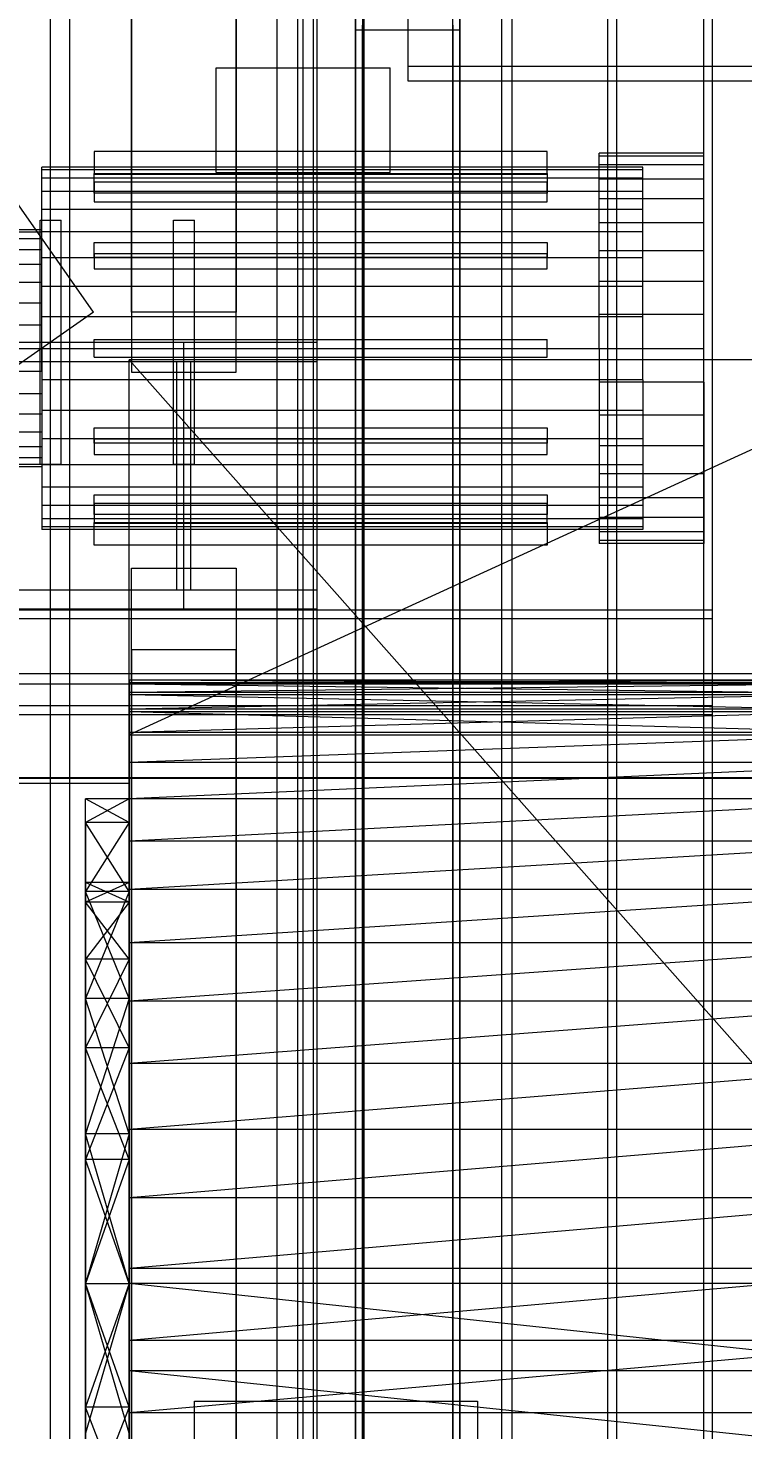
# Model space of a CAD drawing. Header units: millimetres. Extents: x -1970 to 59977, y -65068 to 6837.
# Drawn here: x 1732 to 2142, y -34974 to -34170 of the extents above; entities that cross this region are included whole.
import ezdxf

# ---------------------------------------------------------------- set-up
doc = ezdxf.new("R2010")
doc.units = ezdxf.units.MM
for name, color, linetype, lineweight in [('COTAS_P', 1, 'Continuous', 0), ('frontal_C04', 7, 'Continuous', 0), ('frontal_dos-mix', 7, 'Continuous', 0), ('frontal_dosificador', 7, 'Continuous', 0), ('frontal_secador', 7, 'Continuous', 0), ('frontal_tolva', 7, 'Continuous', 0)]:
    doc.layers.add(name, color=color, linetype=linetype, lineweight=lineweight)
doc.dimstyles.new('R19_100', dxfattribs={"dimtxt": 250, "dimasz": 150, "dimexe": 150, "dimexo": 80, "dimgap": 100, "dimtad": 1, "dimtih": 1, "dimtoh": 1, "dimdsep": 46, "dimcen": 0.09, "dimadec": 0, "dimazin": 0, "dimtfac": 1, "dimtdec": 4, "dimtofl": 0, "dimtmove": 0, "dimatfit": 3, "dimfxl": 1, "dimtolj": 1, "dimtzin": 0, "dimarcsym": 0})

# ---------------------------------------------------------------- blocks, each defined once
blk = doc.blocks.new('*D37')
at = {"layer": 'COTAS_P', "color": 0, "lineweight": -2, "transparency": 16777216}
for p, q in [((-1750, -35420), (-1750, -34450)), ((2600, -35420), (2600, -34450)), ((-1600, -34600), (2450, -34600))]:
    blk.add_line(p, q, dxfattribs=at)
at = {"layer": 'COTAS_P', "color": 0, "transparency": 16777216}
for points in [[(-1600, -34575), (-1600, -34625), (-1750, -34600)], [(2450, -34575), (2450, -34625), (2600, -34600)]]:
    blk.add_solid(points, dxfattribs=at)
at = {"layer": 'Defpoints', "color": 0, "transparency": 16777216}
for p in [(2600, -34600), (-1750, -35500), (2600, -35500)]:
    blk.add_point(p, dxfattribs=at)

msp = doc.modelspace()

# ---------------------------------------------------------------- linework, layer by layer
at = {"layer": 'frontal_C04'}
for p, q in [((1827.5, -34957.5), (1990, -34957.5)), ((1827.5, -35012.5), (1827.5, -34957.5)), ((1990, -34957.5), (1990, -35012.5))]:
    msp.add_line(p, q, dxfattribs=at)
at = {"layer": 'frontal_dos-mix'}
for p, q in [((1875, -35980), (1875, -33577.5)), ((1925, -35980), (1925, -33577.5))]:
    msp.add_line(p, q, dxfattribs=at)
at = {"layer": 'frontal_dosificador'}
for p, q in [((1890, -35988), (1890, -34000)), ((1896, -35988), (1896, -34000)), ((2004, -35988), (2004, -34000)), ((2010, -35988), (2010, -34000)), ((1950, -34008.5), (1950, -34191.5)), ((1920, -35879.096), (1920, -34129.096)), ((1980, -34129.096), (1980, -35879.096)), ((1920, -34131.884), (1920, -35881.884)), ((1924, -34131.884), (1924, -35881.884)), ((1976, -35881.884), (1976, -34131.884)), ((1980, -35881.884), (1980, -34131.884)), ((1920, -35918.116), (1920, -34168.116)), ((1920, -34170.904), (1920, -34168.116)), ((1924, -35918.116), (1924, -34168.116)), ((1976, -34168.116), (1976, -35918.116)), ((1980, -34168.116), (1980, -35918.116)), ((1980, -34168.116), (1980, -34170.904)), ((1980, -34170.904), (1920, -34170.904)), ((1920, -34170.904), (1920, -35920.904)), ((1980, -35920.904), (1980, -34170.904)), ((1950, -34191.5), (3850, -34191.5)), ((1950, -34191.5), (1950, -34200)), ((1950, -34200), (3850, -34200))]:
    msp.add_line(p, q, dxfattribs=at)
at = {"layer": 'frontal_secador'}
for p, q in [((2065, -35980), (2065, -33443.5)), ((2070, -35980), (2070, -33443.5)), ((2120, -35980), (2120, -33443.5)), ((2125, -35980), (2125, -33443.5)), ((1840, -34192.5), (1940, -34192.5)), ((1840, -34252.5), (1840, -34192.5)), ((1940, -34252.5), (1940, -34192.5)), ((2030, -34240.5), (1770, -34240.5)), ((1770, -34240.5), (1770, -34253.5)), ((2030, -34253.5), (2030, -34240.5)), ((2060, -34243.202), (2060, -34241.5)), ((2120, -34241.5), (2060, -34241.5)), ((2120, -34243.202), (2120, -34241.5)), ((1740, -34251.08), (1740, -34249.5)), ((2085, -34249.5), (1740, -34249.5)), ((2060, -34248.254), (2060, -34243.202)), ((2120, -34243.202), (2060, -34243.202)), ((2060, -34256.505), (2060, -34248.254)), ((2120, -34248.254), (2060, -34248.254)), ((2085, -34251.08), (2085, -34249.5)), ((2120, -34248.254), (2120, -34243.202)), ((2120, -34256.505), (2120, -34248.254)), ((1740, -34255.772), (1740, -34251.08)), ((2085, -34251.08), (1740, -34251.08)), ((1740, -34263.433), (1740, -34255.772)), ((2085, -34255.772), (1740, -34255.772)), ((1770, -34264.397), (1770, -34253.139)), ((1770, -34253.139), (2030, -34253.139)), ((1770, -34258.139), (1770, -34253.139)), ((1770, -34253.5), (2030, -34253.5)), ((2030, -34258.139), (1770, -34258.139)), ((1770, -34258.139), (1770, -34269.397)), ((1840, -34252.5), (1940, -34252.5)), ((2030, -34253.139), (2030, -34264.397)), ((2030, -34253.139), (2030, -34258.139)), ((2030, -34269.397), (2030, -34258.139)), ((2060, -34267.703), (2060, -34256.505)), ((2120, -34256.505), (2060, -34256.505)), ((2085, -34255.772), (2085, -34251.08)), ((2085, -34263.433), (2085, -34255.772)), ((2120, -34267.703), (2120, -34256.505)), ((1740, -34273.831), (1740, -34263.433)), ((2085, -34263.433), (1740, -34263.433)), ((2030, -34264.397), (1770, -34264.397)), ((1770, -34264.397), (1770, -34269.397)), ((2030, -34269.397), (2030, -34264.397)), ((2085, -34273.831), (2085, -34263.433)), ((1740, -34286.65), (1740, -34273.831)), ((2085, -34273.831), (1740, -34273.831)), ((1770, -34269.397), (2030, -34269.397)), ((2060, -34281.508), (2060, -34267.703)), ((2120, -34267.703), (2060, -34267.703)), ((2085, -34286.65), (2085, -34273.831)), ((2120, -34281.508), (2120, -34267.703)), ((2060, -34297.5), (2060, -34281.508)), ((2120, -34281.508), (2060, -34281.508)), ((2120, -34297.5), (2120, -34281.508)), ((1740, -34285.5), (1715, -34285.5)), ((1740, -34286.807), (1715, -34286.807)), ((1740, -34290.676), (1715, -34290.676)), ((1740, -34286.807), (1740, -34285.5)), ((1740, -34301.5), (1740, -34286.65)), ((2085, -34286.65), (1740, -34286.65)), ((1740, -34290.676), (1740, -34286.807)), ((1740, -34296.96), (1740, -34290.676)), ((2085, -34301.5), (2085, -34286.65)), ((1740, -34296.96), (1715, -34296.96)), ((1740, -34305.417), (1740, -34296.96)), ((1770, -34299.17), (1770, -34292.67)), ((1770, -34292.67), (2030, -34292.67)), ((1770, -34301.33), (1770, -34292.67)), ((2030, -34292.67), (2030, -34299.17)), ((2030, -34292.67), (2030, -34301.33)), ((2060, -34315.194), (2060, -34297.5)), ((2120, -34297.5), (2060, -34297.5)), ((2120, -34315.194), (2120, -34297.5)), ((1740, -34305.417), (1715, -34305.417)), ((1740, -34317.93), (1740, -34301.5)), ((2085, -34301.5), (1740, -34301.5)), ((1740, -34315.721), (1740, -34305.417)), ((2030, -34299.17), (1770, -34299.17)), ((1770, -34299.17), (1770, -34307.83)), ((2030, -34301.33), (1770, -34301.33)), ((1770, -34301.33), (1770, -34307.83)), ((2030, -34307.83), (2030, -34299.17)), ((2030, -34307.83), (2030, -34301.33)), ((2085, -34317.93), (2085, -34301.5)), ((1770, -34307.83), (2030, -34307.83)), ((1740, -34315.721), (1715, -34315.721)), ((1740, -34327.478), (1740, -34315.721)), ((1740, -34335.441), (1740, -34317.93)), ((2085, -34317.93), (1740, -34317.93)), ((2060, -34334.051), (2060, -34315.194)), ((2120, -34315.194), (2060, -34315.194)), ((2085, -34335.441), (2085, -34317.93)), ((2120, -34334.051), (2120, -34315.194)), ((1740, -34327.478), (1715, -34327.478)), ((1740, -34340.234), (1740, -34327.478)), ((1740, -34353.5), (1740, -34335.441)), ((2085, -34335.441), (1740, -34335.441)), ((2060, -34353.5), (2060, -34334.051)), ((2120, -34334.051), (2060, -34334.051)), ((2085, -34353.5), (2085, -34335.441)), ((2120, -34353.5), (2120, -34334.051)), ((1740, -34340.234), (1715, -34340.234)), ((1740, -34353.5), (1740, -34340.234)), ((1715, -34353.5), (1740, -34353.5)), ((1740, -34353.5), (1740, -34371.559)), ((1740, -34353.5), (2085, -34353.5)), ((1740, -34366.766), (1740, -34353.5)), ((1770, -34348.5), (2030, -34348.5)), ((1770, -34358.5), (1770, -34348.5)), ((2030, -34358.5), (2030, -34348.5)), ((2060, -34353.5), (2060, -34372.949)), ((2060, -34353.5), (2120, -34353.5)), ((2085, -34371.559), (2085, -34353.5)), ((2120, -34372.949), (2120, -34353.5)), ((1770, -34358.5), (2030, -34358.5)), ((1790, -34575.203), (1790, -34360)), ((1790, -34890), (1790, -34360)), ((2260, -34890), (1790, -34360)), ((2260, -34360), (1790, -34360)), ((2260, -34360), (1790, -34575.203)), ((1740, -34366.766), (1715, -34366.766)), ((1740, -34366.766), (1740, -34379.522)), ((1740, -34371.559), (1740, -34389.07)), ((2085, -34371.559), (1740, -34371.559)), ((2060, -34372.949), (2060, -34391.806)), ((2120, -34372.949), (2060, -34372.949)), ((2085, -34371.559), (2085, -34389.07)), ((2120, -34372.949), (2120, -34391.806)), ((1740, -34379.522), (1715, -34379.522)), ((1740, -34379.522), (1740, -34391.279)), ((1740, -34391.279), (1715, -34391.279)), ((1740, -34389.07), (1740, -34405.5)), ((2085, -34389.07), (1740, -34389.07)), ((1740, -34391.279), (1740, -34401.583)), ((2060, -34391.806), (2060, -34409.5)), ((2120, -34391.806), (2060, -34391.806)), ((2085, -34389.07), (2085, -34405.5)), ((2120, -34391.806), (2120, -34409.5)), ((1740, -34401.583), (1715, -34401.583)), ((1740, -34401.583), (1740, -34410.04)), ((1770, -34399.17), (2030, -34399.17)), ((1770, -34405.67), (1770, -34399.17)), ((1770, -34407.83), (1770, -34399.17)), ((2030, -34399.17), (2030, -34405.67)), ((2030, -34399.17), (2030, -34407.83)), ((1740, -34410.04), (1715, -34410.04)), ((1740, -34405.5), (1740, -34420.35)), ((2085, -34405.5), (1740, -34405.5)), ((1740, -34410.04), (1740, -34416.324)), ((2030, -34405.67), (1770, -34405.67)), ((1770, -34405.67), (1770, -34414.33)), ((1770, -34407.83), (1770, -34414.33)), ((2030, -34407.83), (1770, -34407.83)), ((2030, -34414.33), (2030, -34405.67)), ((2030, -34414.33), (2030, -34407.83)), ((2060, -34409.5), (2060, -34425.492)), ((2120, -34409.5), (2060, -34409.5)), ((2085, -34405.5), (2085, -34420.35)), ((2120, -34409.5), (2120, -34425.492)), ((1740, -34416.324), (1715, -34416.324)), ((1740, -34416.324), (1740, -34420.193)), ((1770, -34414.33), (2030, -34414.33)), ((1740, -34420.193), (1715, -34420.193)), ((1740, -34421.5), (1715, -34421.5)), ((1740, -34420.193), (1740, -34421.5)), ((1740, -34420.35), (1740, -34433.169)), ((2085, -34420.35), (1740, -34420.35)), ((2060, -34425.492), (2060, -34439.297)), ((2120, -34425.492), (2060, -34425.492)), ((2085, -34420.35), (2085, -34433.169)), ((2120, -34425.492), (2120, -34439.297)), ((1740, -34433.169), (1740, -34443.567)), ((2085, -34433.169), (1740, -34433.169)), ((2085, -34433.169), (2085, -34443.567)), ((1740, -34443.567), (1740, -34451.228)), ((2085, -34443.567), (1740, -34443.567)), ((1770, -34437.603), (2030, -34437.603)), ((1770, -34448.861), (1770, -34437.603)), ((1770, -34442.603), (1770, -34437.603)), ((1770, -34442.603), (1770, -34453.861)), ((2030, -34442.603), (1770, -34442.603)), ((2030, -34437.603), (2030, -34448.861)), ((2030, -34437.603), (2030, -34442.603)), ((2030, -34453.861), (2030, -34442.603)), ((2060, -34439.297), (2060, -34450.495)), ((2120, -34439.297), (2060, -34439.297)), ((2085, -34443.567), (2085, -34451.228)), ((2120, -34439.297), (2120, -34450.495)), ((1740, -34451.228), (1740, -34455.92)), ((2085, -34451.228), (1740, -34451.228)), ((2030, -34448.861), (1770, -34448.861)), ((1770, -34448.861), (1770, -34453.861)), ((2030, -34453.861), (2030, -34448.861)), ((2060, -34450.495), (2060, -34458.746)), ((2120, -34450.495), (2060, -34450.495)), ((2085, -34451.228), (2085, -34455.92)), ((2120, -34450.495), (2120, -34458.746)), ((1740, -34455.92), (1740, -34457.5)), ((2085, -34455.92), (1740, -34455.92)), ((2085, -34457.5), (1740, -34457.5)), ((1770, -34453.5), (2030, -34453.5)), ((1770, -34466.5), (1770, -34453.5)), ((1770, -34453.861), (2030, -34453.861)), ((2030, -34453.5), (2030, -34466.5)), ((2060, -34458.746), (2060, -34463.798)), ((2120, -34458.746), (2060, -34458.746)), ((2085, -34455.92), (2085, -34457.5)), ((2120, -34458.746), (2120, -34463.798)), ((2030, -34466.5), (1770, -34466.5)), ((2060, -34463.798), (2060, -34465.5)), ((2120, -34463.798), (2060, -34463.798)), ((2120, -34465.5), (2060, -34465.5)), ((2120, -34463.798), (2120, -34465.5)), ((1325, -34503.5), (2125, -34503.5)), ((2125, -34508.5), (2125, -34503.5)), ((1325, -34508.5), (2125, -34508.5)), ((2125, -34558.5), (2125, -34508.5)), ((1400, -34540), (2200, -34540)), ((1400, -34546), (2200, -34546)), ((1790, -34543.834), (1790, -34552.209)), ((1790, -34546.122), (1790, -34543.834)), ((1790, -34550.982), (1790, -34543.834)), ((1790, -34543.834), (1790, -34545.438)), ((1790, -34543.834), (1790, -34575.203)), ((1790, -34573.861), (1790, -34543.834)), ((1790, -34543.834), (1790, -34890)), ((1790, -34663.997), (1790, -34543.834)), ((1790, -34543.834), (1790, -35081.561)), ((1790, -34964.32), (1790, -34543.834)), ((1790, -34543.834), (1790, -35313.212)), ((2260, -34546.122), (1790, -34543.834)), ((2260, -34543.834), (1790, -34543.834)), ((2260, -34543.834), (1790, -34545.438)), ((1790, -34545.438), (1790, -34550.982)), ((2260, -34545.438), (1790, -34545.438)), ((2260, -34545.438), (1790, -34550.982)), ((1790, -34552.209), (1790, -34546.122)), ((2260, -34552.209), (1790, -34546.122)), ((2260, -34546.122), (1790, -34546.122)), ((1790, -34573.861), (1790, -34550.982)), ((1790, -34550.982), (1790, -34560.471)), ((2260, -34550.982), (1790, -34550.982)), ((2260, -34550.982), (1790, -34560.471)), ((1790, -34552.209), (1790, -34575.203)), ((1790, -34561.96), (1790, -34552.209)), ((2260, -34561.96), (1790, -34552.209)), ((2260, -34552.209), (1790, -34552.209)), ((1325, -34558.5), (2125, -34558.5)), ((1325, -34563.5), (2125, -34563.5)), ((1790, -34560.471), (1790, -34573.861)), ((2260, -34560.471), (1790, -34560.471)), ((2260, -34560.471), (1790, -34573.861)), ((1790, -34575.203), (1790, -34561.96)), ((2260, -34575.203), (1790, -34561.96)), ((2260, -34561.96), (1790, -34561.96)), ((2125, -34563.5), (2125, -34558.5)), ((1790, -34611.949), (1790, -34573.861)), ((1790, -34573.861), (1790, -34591.065)), ((1790, -34663.997), (1790, -34573.861)), ((2260, -34573.861), (1790, -34573.861)), ((2260, -34573.861), (1790, -34591.065)), ((1790, -34575.203), (1790, -34890)), ((1790, -34575.203), (2260, -34575.203)), ((1790, -34591.065), (1790, -34611.949)), ((2260, -34591.065), (1790, -34591.065)), ((2260, -34591.065), (1790, -34611.949)), ((1400, -34600), (1790, -34600)), ((1400, -34603), (1790, -34603)), ((1790, -34603), (1790, -34600)), ((1790, -34987), (1790, -34603)), ((1765, -34625.606), (1765, -34612)), ((1790, -34625.606), (1765, -34612)), ((1790, -34612), (1765, -34612)), ((1790, -34612), (1765, -34625.606)), ((1790, -34663.997), (1790, -34611.949)), ((1790, -34611.949), (1790, -34636.334)), ((2260, -34611.949), (1790, -34611.949)), ((2260, -34611.949), (1790, -34636.334)), ((1790, -34625.606), (1790, -34612)), ((1765, -34625.606), (1765, -34726.596)), ((1765, -34665.093), (1765, -34625.606)), ((1765, -34754.809), (1765, -34625.606)), ((1765, -34703.926), (1765, -34625.606)), ((1765, -34671.257), (1765, -34625.606)), ((1765, -34660), (1765, -34625.606)), ((1790, -34665.093), (1765, -34625.606)), ((1790, -34625.606), (1765, -34625.606)), ((1790, -34625.606), (1765, -34665.093)), ((1790, -34726.596), (1790, -34625.606)), ((1790, -34625.606), (1790, -34665.093)), ((1790, -34625.606), (1790, -34754.809)), ((1790, -34625.606), (1790, -34703.926)), ((1790, -34625.606), (1790, -34671.257)), ((1790, -34625.606), (1790, -34660)), ((1790, -34636.334), (1790, -34663.997)), ((2260, -34636.334), (1790, -34636.334)), ((2260, -34636.334), (1790, -34663.997)), ((1765, -34671.257), (1765, -34660)), ((1790, -34671.257), (1765, -34660)), ((1790, -34660), (1765, -34660)), ((1790, -34660), (1765, -34671.257)), ((1790, -34660), (1790, -34671.257)), ((1765, -34726.596), (1765, -34665.093)), ((1790, -34726.596), (1765, -34665.093)), ((1790, -34665.093), (1765, -34665.093)), ((1790, -34665.093), (1765, -34726.596)), ((1790, -34728.067), (1790, -34663.997)), ((1790, -34663.997), (1790, -34694.676)), ((1790, -34801.597), (1790, -34663.997)), ((1790, -34964.32), (1790, -34663.997)), ((2260, -34663.997), (1790, -34663.997)), ((2260, -34663.997), (1790, -34694.676)), ((1790, -34665.093), (1790, -34726.596)), ((1765, -34703.926), (1765, -34671.257)), ((1765, -34671.257), (1765, -34726.596)), ((1790, -34703.926), (1765, -34671.257)), ((1790, -34671.257), (1765, -34671.257)), ((1790, -34671.257), (1765, -34703.926)), ((1790, -34671.257), (1790, -34703.926)), ((1790, -34726.596), (1790, -34671.257)), ((1790, -34694.676), (1790, -34728.067)), ((2260, -34694.676), (1790, -34694.676)), ((2260, -34694.676), (1790, -34728.067)), ((1765, -34754.809), (1765, -34703.926)), ((1765, -34703.926), (1765, -34726.596)), ((1790, -34754.809), (1765, -34703.926)), ((1790, -34703.926), (1765, -34703.926)), ((1790, -34703.926), (1765, -34754.809)), ((1790, -34703.926), (1790, -34754.809)), ((1790, -34726.596), (1790, -34703.926)), ((1765, -34726.596), (1765, -34890)), ((1765, -34804.093), (1765, -34726.596)), ((1765, -34754.809), (1765, -34726.596)), ((1790, -34804.093), (1765, -34726.596)), ((1790, -34726.596), (1765, -34726.596)), ((1790, -34726.596), (1765, -34804.093)), ((1790, -34890), (1790, -34726.596)), ((1790, -34726.596), (1790, -34804.093)), ((1790, -34726.596), (1790, -34754.809)), ((1790, -34801.597), (1790, -34728.067)), ((1790, -34728.067), (1790, -34763.832)), ((2260, -34728.067), (1790, -34728.067)), ((2260, -34728.067), (1790, -34763.832)), ((1765, -34754.809), (1765, -34890)), ((1765, -34818.926), (1765, -34754.809)), ((1790, -34818.926), (1765, -34754.809)), ((1790, -34754.809), (1765, -34754.809)), ((1790, -34754.809), (1765, -34818.926)), ((1790, -34890), (1790, -34754.809)), ((1790, -34754.809), (1790, -34818.926)), ((1790, -34763.832), (1790, -34801.597)), ((2260, -34763.832), (1790, -34763.832)), ((2260, -34763.832), (1790, -34801.597)), ((1765, -34890), (1765, -34804.093)), ((1790, -34890), (1765, -34804.093)), ((1790, -34804.093), (1765, -34804.093)), ((1790, -34804.093), (1765, -34890)), ((1790, -34881.506), (1790, -34801.597)), ((1790, -34801.597), (1790, -34840.964)), ((1790, -34964.32), (1790, -34801.597)), ((2260, -34801.597), (1790, -34801.597)), ((2260, -34801.597), (1790, -34840.964)), ((1790, -34804.093), (1790, -34890)), ((1765, -34818.926), (1765, -34890)), ((1790, -34890), (1765, -34818.926)), ((1790, -34818.926), (1765, -34818.926)), ((1790, -34818.926), (1765, -34890)), ((1790, -34890), (1790, -34818.926)), ((1790, -34840.964), (1790, -34881.506)), ((2260, -34840.964), (1790, -34840.964)), ((2260, -34840.964), (1790, -34881.506)), ((1790, -34964.32), (1790, -34881.506)), ((1790, -34881.506), (1790, -34922.778)), ((2260, -34881.506), (1790, -34881.506)), ((2260, -34881.506), (1790, -34922.778)), ((1765, -34890), (1765, -34961.074)), ((1765, -35053.404), (1765, -34890)), ((1765, -34890), (1765, -34975.907)), ((1765, -34890), (1765, -35025.191)), ((1765, -34890), (1790, -34890)), ((1790, -34890), (1765, -34975.907)), ((1790, -34975.907), (1765, -34890)), ((1790, -34890), (1765, -34961.074)), ((1790, -34961.074), (1765, -34890)), ((1790, -34890), (1790, -34989.216)), ((1790, -34940.203), (1790, -34890)), ((1790, -34890), (1790, -35081.561)), ((2260, -34940.203), (1790, -34890)), ((2260, -34890), (1790, -34890)), ((1790, -34961.074), (1790, -34890)), ((1790, -34890), (1790, -35053.404)), ((1790, -34975.907), (1790, -34890)), ((1790, -35025.191), (1790, -34890)), ((1790, -34922.778), (1790, -34964.32)), ((2260, -34922.778), (1790, -34922.778)), ((2260, -34922.778), (1790, -34964.32)), ((1790, -34989.216), (1790, -34940.203)), ((2260, -34989.216), (1790, -34940.203)), ((2260, -34940.203), (1790, -34940.203)), ((1765, -35025.191), (1765, -34961.074)), ((1765, -35053.404), (1765, -34961.074)), ((1790, -34961.074), (1765, -34961.074)), ((1790, -34961.074), (1765, -35025.191)), ((1790, -35025.191), (1765, -34961.074)), ((1790, -34961.074), (1790, -35025.191)), ((1790, -34961.074), (1790, -35053.404)), ((1790, -35046.325), (1790, -34964.32)), ((1790, -34964.32), (1790, -35005.66)), ((1790, -35123.732), (1790, -34964.32)), ((1790, -35250.28), (1790, -34964.32)), ((1790, -35313.212), (1790, -34964.32)), ((2260, -34964.32), (1790, -34964.32))]:
    msp.add_line(p, q, dxfattribs=at)
at = {"layer": 'frontal_tolva'}
for p, q in [((1745, -35980), (1745, -32700)), ((1756, -35980), (1756, -32700)), ((1887, -35980), (1887, -32700)), ((1898, -35980), (1898, -32700)), ((1769.584, -34332.806), (722.584, -32835.806)), ((1791.5, -34332.806), (1791.5, -32835.806)), ((1851.5, -32835.806), (1851.5, -34332.806)), ((1791.5, -32870.194), (1791.5, -34367.194)), ((1851.5, -34367.194), (1851.5, -32870.194)), ((1739, -34280), (1751, -34280)), ((1739, -34420), (1739, -34280)), ((1751, -34420), (1751, -34280)), ((1815.5, -34280), (1827.5, -34280)), ((1815.5, -34420), (1815.5, -34280)), ((1827.5, -34420), (1827.5, -34280)), ((1769.584, -34332.806), (1720.416, -34367.194)), ((1851.5, -34332.806), (1791.5, -34332.806)), ((1791.5, -34332.806), (1791.5, -34367.194)), ((1851.5, -34367.194), (1851.5, -34332.806)), ((-1821.5, -34350), (1821.5, -34350)), ((1745, -34350), (1898, -34350)), ((1745, -34361), (1745, -34350)), ((1821.5, -34361), (1821.5, -34350)), ((1898, -34361), (1898, -34350)), ((-1821.5, -34361), (1821.5, -34361)), ((1745, -34361), (1898, -34361)), ((1817.5, -34361), (1825.5, -34361)), ((1817.5, -34492), (1817.5, -34361)), ((1821.5, -34492), (1821.5, -34361)), ((1825.5, -34492), (1825.5, -34361)), ((1791.5, -34367.194), (1851.5, -34367.194)), ((1739, -34420), (1751, -34420)), ((1815.5, -34420), (1827.5, -34420)), ((1791.5, -35316.567), (1791.5, -34479.567)), ((1791.5, -34479.567), (1851.5, -34479.567)), ((1791.5, -34526.433), (1791.5, -34479.567)), ((1851.5, -34479.567), (1851.5, -35316.567)), ((1851.5, -34479.567), (1851.5, -34526.433)), ((-1821.5, -34492), (1821.5, -34492)), ((1745, -34492), (1898, -34492)), ((1745, -34503), (1745, -34492)), ((1817.5, -34492), (1825.5, -34492)), ((1821.5, -34503), (1821.5, -34492)), ((1898, -34503), (1898, -34492)), ((-1821.5, -34503), (1821.5, -34503)), ((1745, -34503), (1898, -34503)), ((1851.5, -34526.433), (1791.5, -34526.433)), ((1791.5, -34526.433), (1791.5, -35363.433)), ((1851.5, -35363.433), (1851.5, -34526.433))]:
    msp.add_line(p, q, dxfattribs=at)

# ---------------------------------------------------------------- dimensions: what is measured, and where the dimension line sits
at = {"layer": 'COTAS_P'}
dim = msp.add_aligned_dim(p1=(-1750, -35500), p2=(2600, -35500), distance=900, text='<> P', dimstyle='R19_100', dxfattribs=at)
dim.commit()
dim.dimension.update_dxf_attribs({"geometry": '*D37', "text_midpoint": (425, -34600)})

doc.saveas('drawing.dxf')
